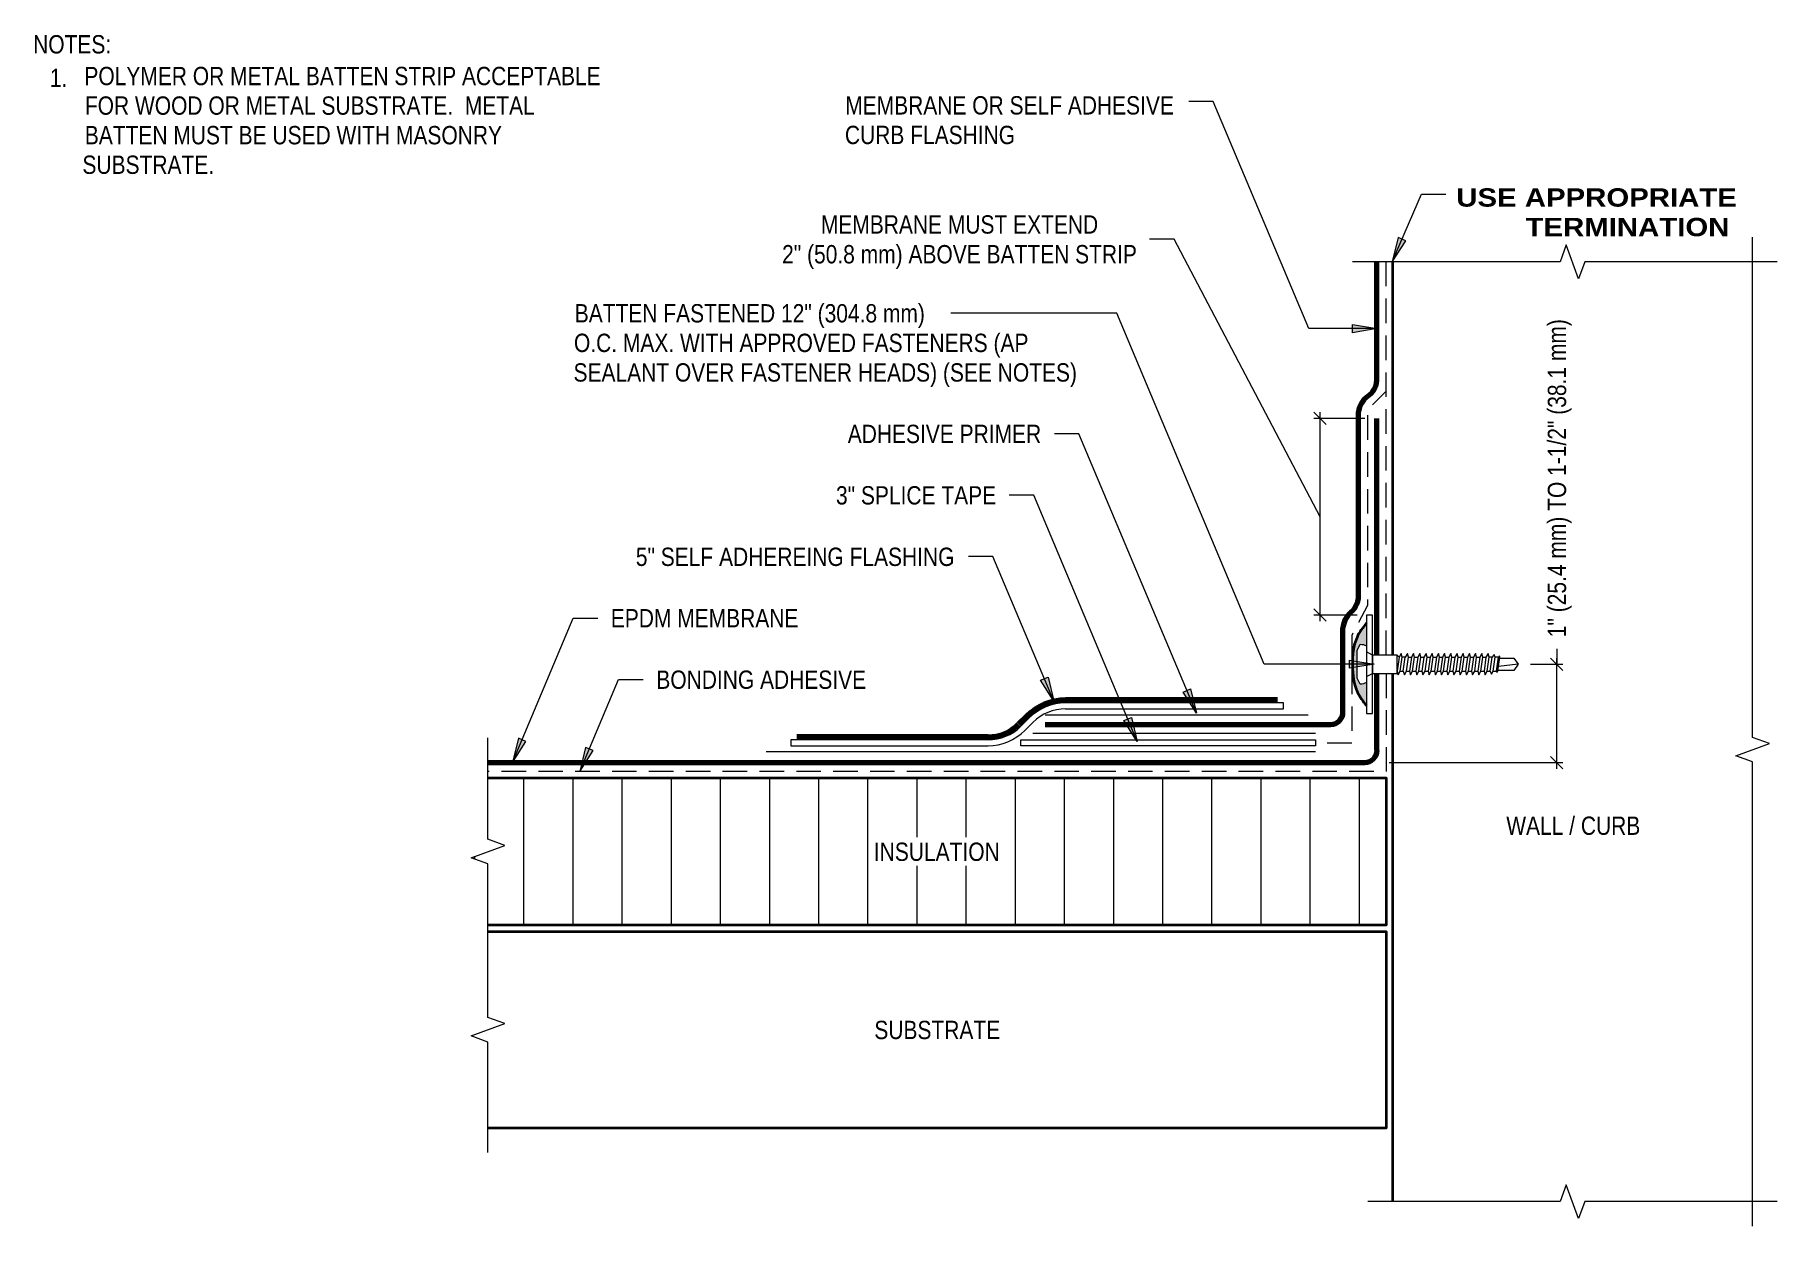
# Model space of a CAD drawing. Header units: millimetres. Extents: x 4745 to 5195, y -1662 to -1355.
import ezdxf

# ---------------------------------------------------------------- set-up
doc = ezdxf.new("R2010")
doc.units = ezdxf.units.MM
doc.linetypes.add('IMPORT-HIDDEN', pattern=[9.525, 6.35, -3.175])
for name, color, linetype, lineweight in [('Hidden', 7, 'IMPORT-HIDDEN', 18), ('Medium', 250, 'Continuous', 35), ('Roofing Detail_dwg', 8, 'Continuous', 18), ('Text', 7, 'Continuous', 18), ('Thin', 7, 'Continuous', 18), ('Wide', 10, 'Continuous', 100)]:
    doc.layers.add(name, color=color, linetype=linetype, lineweight=lineweight)
doc.styles.add('Arial Black', font='', dxfattribs={"height": 4.745765})
doc.styles.add('Arial Narrow', font='ARIALN.TTF', dxfattribs={"height": 4.732581})
doc.styles.get('Arial Black').set_extended_font_data('Arial Black')

# ---------------------------------------------------------------- blocks, each defined once
blk = doc.blocks.new('Roofing Detail_dwg_FSBP_AP_FASTENER_02-228723-Roofing Termination Detail')
at = {"layer": 'Thin'}
for p, q in [((-4.76, 0), (4.76, 0)), ((-2.38, -1.59), (2.38, -1.59)), ((-2.38, -7.94), (-1.79, -8.45)), ((-1.79, -10.85), (-1.79, -11.66)), ((-1.79, -12.46), (-1.79, -13.26)), ((1.79, -10.34), (1.79, -11.14)), ((1.79, -11.95), (1.79, -12.75)), ((-1.79, -14.06), (-1.79, -14.86)), ((-1.79, -15.66), (-1.79, -16.47)), ((-1.79, -17.27), (-1.79, -18.07)), ((1.79, -13.55), (1.79, -14.35)), ((1.79, -15.15), (1.79, -15.96)), ((1.79, -16.76), (1.79, -17.56)), ((-1.79, -18.87), (-1.79, -19.67)), ((-1.79, -20.47), (-1.79, -21.28)), ((-1.79, -22.08), (-1.79, -22.88)), ((1.79, -18.36), (1.79, -19.16)), ((1.79, -19.96), (1.79, -20.77)), ((1.79, -21.57), (1.79, -22.37)), ((-1.79, -23.68), (-1.79, -24.48)), ((-1.79, -25.29), (-1.79, -26.09)), ((-1.79, -26.89), (-1.79, -27.69)), ((1.79, -23.17), (1.79, -23.97)), ((1.79, -24.78), (1.79, -25.58)), ((1.79, -26.38), (1.79, -27.18)), ((-1.79, -28.49), (-1.79, -29.29)), ((-1.79, -30.1), (-1.79, -30.9)), ((1.79, -27.98), (1.79, -28.78)), ((1.79, -29.59), (1.79, -30.39)), ((0, -39.25), (0.62, -34.16))]:
    blk.add_line(p, q, dxfattribs=at)
at = {"layer": 'Thin', "flags": 128}
for points in [[(5.16, 1.59), (3.57, 2.38), (-3.57, 2.38), (-5.16, 1.59)], [(3.17, 0), (2.38, -1.59), (2.38, -7.94), (-2.38, -7.94), (-2.38, -1.59), (-3.17, 0)], [(1.79, -8.74), (1.79, -9.54), (-1.79, -10.05)], [(1.79, -9.54), (2.78, -9.8), (1.79, -10.34), (-1.79, -10.85), (-2.78, -10.59), (-1.79, -10.05), (-1.79, -9.25)], [(1.79, -31.19), (1.79, -31.99), (-1.79, -32.5)], [(1.79, -31.99), (2.53, -32.29), (1.79, -32.79), (-1.79, -33.3), (-2.53, -33.01), (-1.79, -32.5), (-1.79, -31.7)], [(1.79, -33.6), (2.16, -33.74), (1.79, -34), (-1.79, -34.51), (-2.16, -34.36), (-1.79, -34.11), (-1.79, -33.3)], [(1.79, -32.79), (1.79, -33.6), (-1.79, -34.11)], [(-1.59, -34.48), (-1.59, -38.06), (0, -39.25), (1.59, -38.06), (1.59, -34.02)]]:
    blk.add_lwpolyline(points, dxfattribs=at)
for points in [[(-2.78, -8.99), (-1.79, -8.45), (1.79, -7.94), (2.78, -8.2), (1.79, -8.74), (-1.79, -9.25)], [(-2.78, -12.2), (-1.79, -11.66), (1.79, -11.14), (2.78, -11.4), (1.79, -11.95), (-1.79, -12.46)], [(-2.78, -13.8), (-1.79, -13.26), (1.79, -12.75), (2.78, -13.01), (1.79, -13.55), (-1.79, -14.06)], [(-2.78, -15.4), (-1.79, -14.86), (1.79, -14.35), (2.78, -14.61), (1.79, -15.15), (-1.79, -15.66)], [(-2.78, -17.01), (-1.79, -16.47), (1.79, -15.96), (2.78, -16.21), (1.79, -16.76), (-1.79, -17.27)], [(-2.78, -18.61), (-1.79, -18.07), (1.79, -17.56), (2.78, -17.82), (1.79, -18.36), (-1.79, -18.87)], [(-2.78, -20.22), (-1.79, -19.67), (1.79, -19.16), (2.78, -19.42), (1.79, -19.96), (-1.79, -20.47)], [(-2.78, -21.82), (-1.79, -21.28), (1.79, -20.77), (2.78, -21.03), (1.79, -21.57), (-1.79, -22.08)], [(-2.78, -23.42), (-1.79, -22.88), (1.79, -22.37), (2.78, -22.63), (1.79, -23.17), (-1.79, -23.68)], [(-2.78, -25.03), (-1.79, -24.48), (1.79, -23.97), (2.78, -24.23), (1.79, -24.78), (-1.79, -25.29)], [(-2.78, -26.63), (-1.79, -26.09), (1.79, -25.58), (2.78, -25.84), (1.79, -26.38), (-1.79, -26.89)], [(-2.78, -28.23), (-1.79, -27.69), (1.79, -27.18), (2.78, -27.44), (1.79, -27.98), (-1.79, -28.49)], [(-2.78, -29.84), (-1.79, -29.29), (1.79, -28.78), (2.78, -29.04), (1.79, -29.59), (-1.79, -30.1)], [(-2.78, -31.44), (-1.79, -30.9), (1.79, -30.39), (2.78, -30.65), (1.79, -31.19), (-1.79, -31.7)]]:
    blk.add_lwpolyline(points, close=True, dxfattribs=at)
at = {"layer": 'Thin'}
for centre, start, end in [((-1.84, 1.58), 179.7862, 208.2863), ((1.84, 1.58), 331.7137, 0.2138)]:
    blk.add_arc(centre, 3.32, start, end, dxfattribs=at)
blk = doc.blocks.new('Roofing Detail_dwg__OBLIQUE-228724-Roofing Termination Detail')
at = {"layer": 'Text'}
blk.add_line((-12.7, -12.7), (12.7, 12.7), dxfattribs=at)
blk = doc.blocks.new('Roofing Detail_dwg-228722-Roofing Termination Detail')
at = {"layer": 'Text'}
for points in [[(5095.51, -1413.21), (5098.99, -1407.79), (5097.05, -1406.95)], [(5085.22, -1431.51), (5085.22, -1429.39), (5091.57, -1430.45)], [(5084.49, -1518.22), (5084.49, -1516.1), (5090.84, -1517.16)], [(5008.03, -1526.74), (5004.6, -1521.29), (5006.55, -1520.47)], [(5044.89, -1529.78), (5041.46, -1524.34), (5043.41, -1523.52)], [(5029.62, -1537.15), (5026.18, -1531.71), (5028.13, -1530.89)], [(4868.19, -1542.54), (4871.62, -1537.09), (4869.67, -1536.27)], [(4885.56, -1544.91), (4888.99, -1539.47), (4887.04, -1538.65)]]:
    blk.add_hatch(color=256, dxfattribs=at).paths.add_polyline_path(points, flags=0)
at = {"layer": 'Thin'}
blk.add_hatch(color=256, dxfattribs=at).paths.add_polyline_path([(5088.84, -1527.85), (5088.84, -1521.93), (5088.07, -1522.22), (5087.25, -1522.32), (5086.45, -1520.73), (5086.45, -1513.59), (5087.25, -1512), (5088.07, -1512.1), (5088.84, -1512.4), (5088.84, -1506.49), (5087.31, -1508.57), (5086.14, -1510.8), (5085.49, -1513.25), (5085.24, -1515.84), (5085.26, -1518.48), (5085.51, -1521.07), (5086.15, -1523.53), (5087.31, -1525.77)], flags=0)
h = blk.add_hatch(dxfattribs=at)
h.set_pattern_fill('FP_1', color=256, style=0, pattern_type=2)
h.set_pattern_definition([(90, (10001.918, -1712.783), (12.7, -8e-16), [])])
h.paths.add_polyline_path([(5093.95, -1584.6), (5093.95, -1546.5), (4861.81, -1546.5), (4861.81, -1562.37), (4866.17, -1563.96), (4857.44, -1567.14), (4861.81, -1568.72), (4861.81, -1584.6)], flags=0)
h.paths.add_polyline_path([(4960.21, -1569.24), (4960.21, -1561.85), (4995.41, -1561.85), (4995.41, -1569.24)], flags=0)
at = {"layer": 'Hidden'}
blk.add_line((5093.95, -1514.78), (5093.95, -1413.21), dxfattribs=at)
at = {"layer": 'Hidden', "flags": 128}
for points in [[(5078.68, -1537.45), (5085.16, -1537.45), (5085.16, -1509.64), (5089.19, -1501.92), (5089.19, -1451.38), (5093.95, -1446.61)], [(5093.95, -1519.54), (5093.95, -1544.91), (4861.81, -1544.91)]]:
    blk.add_lwpolyline(points, dxfattribs=at)
at = {"layer": 'Medium'}
for p, q in [((5095.54, -1413.13), (5095.54, -1514.78)), ((5095.54, -1519.54), (5095.54, -1655.98))]:
    blk.add_line(p, q, dxfattribs=at)
at = {"layer": 'Medium', "flags": 128}
for points in [[(4861.81, -1546.5), (5056.65, -1546.5), (5093.95, -1546.5), (5093.95, -1584.6), (5056.5, -1584.6), (4861.81, -1584.6)], [(4861.81, -1586.19), (5093.95, -1586.19), (5093.95, -1636.99), (4861.81, -1636.99)]]:
    blk.add_lwpolyline(points, dxfattribs=at)
at = {"layer": 'Medium'}
blk.add_open_spline([(5088.84, -1506.49), (5087.93, -1507.67), (5085.5, -1510.83), (5085.01, -1517.36), (5085.66, -1523.75), (5087.99, -1526.75), (5088.84, -1527.85)], degree=3, knots=[0, 0, 0, 0, 0.1732246, 0.4637052, 0.7442174, 0.9058474, 0.9058474, 0.9058474, 0.9058474], dxfattribs=at)
at = {"layer": 'Text'}
for p, q in [((5097.05, -1406.95), (5095.51, -1413.21)), ((5095.51, -1413.21), (5098.99, -1407.79)), ((5098.99, -1407.79), (5097.05, -1406.95)), ((5085.22, -1431.51), (5085.22, -1429.39)), ((5085.22, -1429.39), (5091.57, -1430.45)), ((5091.57, -1430.45), (5085.22, -1431.51)), ((5088.4, -1453.66), (5075.27, -1453.66)), ((5076.86, -1506.05), (5076.86, -1452.08)), ((5086.45, -1504.46), (5075.27, -1504.46)), ((5084.49, -1518.22), (5084.49, -1516.1)), ((5084.49, -1516.1), (5090.84, -1517.16)), ((5090.84, -1517.16), (5084.49, -1518.22)), ((5131.26, -1517.16), (5139.61, -1517.16)), ((5138.02, -1513.17), (5138.02, -1517.16)), ((5138.02, -1544.15), (5138.02, -1515.58)), ((5004.6, -1521.29), (5006.55, -1520.47)), ((5008.03, -1526.74), (5004.6, -1521.29)), ((5006.55, -1520.47), (5008.03, -1526.74)), ((5041.46, -1524.34), (5043.41, -1523.52)), ((5044.89, -1529.78), (5041.46, -1524.34)), ((5043.41, -1523.52), (5044.89, -1529.78)), ((5026.18, -1531.71), (5028.13, -1530.89)), ((5028.13, -1530.89), (5029.62, -1537.15)), ((5029.62, -1537.15), (5026.18, -1531.71)), ((4869.67, -1536.27), (4868.19, -1542.54)), ((4868.19, -1542.54), (4871.62, -1537.09)), ((4871.62, -1537.09), (4869.67, -1536.27)), ((4887.04, -1538.65), (4885.56, -1544.91)), ((4885.56, -1544.91), (4888.99, -1539.47)), ((4888.99, -1539.47), (4887.04, -1538.65)), ((5094.75, -1542.56), (5139.61, -1542.56))]:
    blk.add_line(p, q, dxfattribs=at)
at = {"layer": 'Text', "flags": 128}
for points in [[(5091.57, -1430.45), (5073.92, -1430.45), (5049.27, -1371.77), (5042.92, -1371.77)], [(5095.51, -1413.21), (5103.05, -1395.68), (5109.4, -1395.68)], [(5076.86, -1479.06), (5039.14, -1407.37), (5032.79, -1407.37)], [(5090.84, -1517.16), (5062.44, -1517.16), (5024.32, -1426.44), (4981.44, -1426.44)], [(5044.89, -1529.78), (5014.56, -1457.6), (5008.21, -1457.6)], [(5029.62, -1537.15), (5002.86, -1473.47), (4996.51, -1473.47)], [(5008.03, -1526.74), (4992.32, -1489.35), (4985.97, -1489.35)], [(4868.19, -1542.54), (4883.87, -1505.22), (4890.22, -1505.22)], [(4885.56, -1544.91), (4895.56, -1521.1), (4901.91, -1521.1)]]:
    blk.add_lwpolyline(points, dxfattribs=at)
at = {"layer": 'Thin'}
for p, q in [((5073.76, -1530.31), (5005.85, -1530.31)), ((5001.59, -1531.11), (4999.5, -1533.19)), ((5000.58, -1534.27), (5002.67, -1532.18)), ((5075.7, -1535.07), (5002.67, -1535.07)), ((5075.7, -1539.83), (4933.74, -1539.83))]:
    blk.add_line(p, q, dxfattribs=at)
at = {"layer": 'Thin', "flags": 128}
for points in [[(5194.99, -1413.21), (5145.26, -1413.21), (5143.68, -1417.57), (5140.5, -1408.84), (5138.91, -1413.21), (5085.22, -1413.21)], [(5188.64, -1662.33), (5188.64, -1542.41), (5184.28, -1540.83), (5193, -1537.65), (5188.64, -1536.06), (5188.64, -1406.86)], [(5011.11, -1528.69), (5067.41, -1528.69), (5067.41, -1527.16), (5011.11, -1527.16)], [(4861.81, -1643.34), (4861.81, -1636.99), (4861.81, -1614.76), (4857.44, -1613.17), (4866.17, -1610), (4861.81, -1608.41), (4861.81, -1586.19), (4861.81, -1584.6), (4861.81, -1568.72), (4857.44, -1567.14), (4866.17, -1563.96), (4861.81, -1562.37), (4861.81, -1536.21)], [(4991.06, -1536.69), (4940.09, -1536.69), (4940.09, -1538.21), (4991.06, -1538.21)], [(5194.99, -1655.98), (5145.26, -1655.98), (5143.68, -1660.34), (5140.5, -1651.62), (5138.91, -1655.98), (5089.19, -1655.98)]]:
    blk.add_lwpolyline(points, dxfattribs=at)
for points in [[(5088.84, -1529.86), (5090.42, -1529.86), (5090.42, -1504.46), (5088.84, -1504.46)], [(5075.7, -1538.21), (4999.5, -1538.21), (4999.5, -1536.69), (5075.7, -1536.69)]]:
    blk.add_lwpolyline(points, close=True, dxfattribs=at)
at = {"layer": 'Thin'}
for centre, radius, start, end in [((5011.11, -1540.63), 13.46, 90, 135), ((5011.11, -1540.63), 11.94, 90, 135), ((4991.06, -1524.75), 11.94, 270, 315), ((4991.06, -1524.75), 13.46, 270, 315)]:
    blk.add_arc(centre, radius, start, end, dxfattribs=at)
at = {"layer": 'Wide'}
for p, q in [((5091.57, -1443.89), (5091.57, -1413.21)), ((5086.81, -1498.84), (5086.81, -1451.97)), ((5091.57, -1514.78), (5091.57, -1453.66)), ((5082.78, -1529.51), (5082.78, -1507.78)), ((5091.57, -1539.39), (5091.57, -1519.54)), ((5065.83, -1526.4), (5011.11, -1526.4)), ((5001.05, -1530.57), (4998.96, -1532.65)), ((4991.06, -1535.93), (4941.68, -1535.93)), ((4861.81, -1542.56), (5088.4, -1542.56))]:
    blk.add_line(p, q, dxfattribs=at)
at = {"layer": 'Wide', "flags": 128}
blk.add_lwpolyline([(5005.85, -1532.69), (5070.76, -1532.69), (5075.07, -1532.69), (5077.9, -1532.69), (5079.6, -1532.69)], dxfattribs=at)
at = {"layer": 'Wide'}
for centre, radius, start, end in [((5086.06, -1443.36), 5.54, 304.4322, 354.5468), ((5092.32, -1452.5), 5.54, 124.4322, 174.5468), ((5081, -1499.32), 5.83, 310.6131, 4.7582), ((5088.56, -1508.16), 5.79, 130.5352, 176.2527), ((5011.11, -1540.63), 14.22, 90, 135), ((5079.6, -1529.51), 3.18, 270, 0), ((4991.06, -1524.75), 11.18, 270, 315), ((5088.4, -1539.39), 3.18, 270, 0)]:
    blk.add_arc(centre, radius, start, end, dxfattribs=at)
at = {"xscale": 0.125, "yscale": 0.125, "zscale": 0.125}
for p, rotation in [((5076.86, -1453.66), 89.99999999999999), ((5076.86, -1504.46), 270), ((5138.02, -1517.16), 89.99999999999999), ((5138.02, -1542.56), 270)]:
    blk.add_blockref('Roofing Detail_dwg__OBLIQUE-228724-Roofing Termination Detail', p, dxfattribs=dict(at, rotation=rotation))
at = {"extrusion": (0, 0, -1), "zscale": -1, "rotation": 270}
blk.add_blockref('Roofing Detail_dwg_FSBP_AP_FASTENER_02-228723-Roofing Termination Detail', (-5088.84, -1517.16), dxfattribs=at)
at = {"layer": 'Text'}
for s, insert, char_height, width, attachment_point, line_spacing_factor, style in [('NOTES:', (4744.27, -1354.64), 4.733, 24.2945, 1, 0.974696, 'Arial Narrow'), ('1.', (4750.86, -1363.28), 4.733, 5.4052, 2, 0.974696, 'Arial Narrow'), ('POLYMER OR METAL BATTEN STRIP ACCEPTABLE', (4890.95, -1362.83), 4.7326, 160.704, 3, 0.974696, 'Arial Narrow'), ('FOR WOOD OR METAL SUBSTRATE.  METAL', (4873.9, -1370.47), 4.7326, 139.9549, 3, 0.974696, 'Arial Narrow'), ('MEMBRANE OR SELF ADHESIVE', (4954.15, -1370.41), 4.7326, 102.2926, 1, 0.974696, 'Arial Narrow'), ('BATTEN MUST BE USED WITH MASONRY', (4865.44, -1378.11), 4.7326, 129.9, 3, 0.974696, 'Arial Narrow'), ('CURB FLASHING', (4954.07, -1378.05), 4.7326, 52.8899, 1, 0.974696, 'Arial Narrow'), ('SUBSTRATE.', (4791.05, -1385.75), 4.733, 41.0333, 3, 0.974696, 'Arial Narrow'), ('USE APPROPRIATE', (5112.06, -1394.2), 4.7458, 83.6676, 1, 1.180619, 'Arial Black'), ('MEMBRANE MUST EXTEND\\P2" (50.8 mm) ABOVE BATTEN STRIP', (4983.68, -1401.18), 4.7326, 110.3133, 2, 0.974696, 'Arial Narrow'), ('TERMINATION', (5129.96, -1401.84), 4.7458, 63.0364, 1, 1.180619, 'Arial Black'), ('BATTEN FASTENED 12" (304.8 mm)', (4884.25, -1424.13), 4.7326, 108.8603, 1, 0.974696, 'Arial Narrow'), ('O.C. MAX. WITH APPROVED FASTENERS (AP', (4884.04, -1431.77), 4.7326, 141.4079, 1, 0.974696, 'Arial Narrow'), ('SEALANT OVER FASTENER HEADS) (SEE NOTES)', (4883.93, -1439.41), 4.7326, 156.6356, 1, 0.974696, 'Arial Narrow'), ('ADHESIVE PRIMER', (4954.8, -1455.29), 4.7326, 60.2131, 1, 0.974696, 'Arial Narrow'), ('3" SPLICE TAPE', (4951.76, -1471.16), 4.7326, 49.8095, 1, 0.974696, 'Arial Narrow'), ('5" SELF ADHEREING FLASHING', (4900.03, -1487.04), 4.7326, 99.0378, 1, 0.974696, 'Arial Narrow'), ('EPDM MEMBRANE', (4942.05, -1502.91), 4.7326, 58.4695, 3, 0.974696, 'Arial Narrow'), ('BONDING ADHESIVE', (4959.54, -1518.79), 4.7326, 65.2115, 3, 0.974696, 'Arial Narrow'), ('WALL / CURB', (5142.3, -1556.51), 4.7326, 41.6145, 2, 0.974696, 'Arial Narrow'), ('INSULATION', (4977.81, -1563.24), 4.733, 39.1153, 2, 0.974696, 'Arial Narrow'), ('SUBSTRATE', (4977.93, -1609.28), 4.733, 39.2315, 2, 0.974696, 'Arial Narrow')]:
    blk.add_mtext(s, dxfattribs=dict(at, insert=insert, char_height=char_height, width=width, attachment_point=attachment_point, line_spacing_factor=line_spacing_factor, style=style))
at = {"layer": 'Text', "insert": (5135.71, -1469.1), "char_height": 4.7326, "width": 98.5729, "attachment_point": 2, "rotation": 90, "line_spacing_factor": 0.974696, "style": 'Arial Narrow'}
blk.add_mtext('1" (25.4 mm) TO 1-1/2" (38.1 mm)', dxfattribs=at)

msp = doc.modelspace()

# ---------------------------------------------------------------- block references
at = {"layer": 'Roofing Detail_dwg', "color": 7}
msp.add_blockref('Roofing Detail_dwg-228722-Roofing Termination Detail', (0, 0), dxfattribs=at)

doc.saveas('drawing.dxf')
